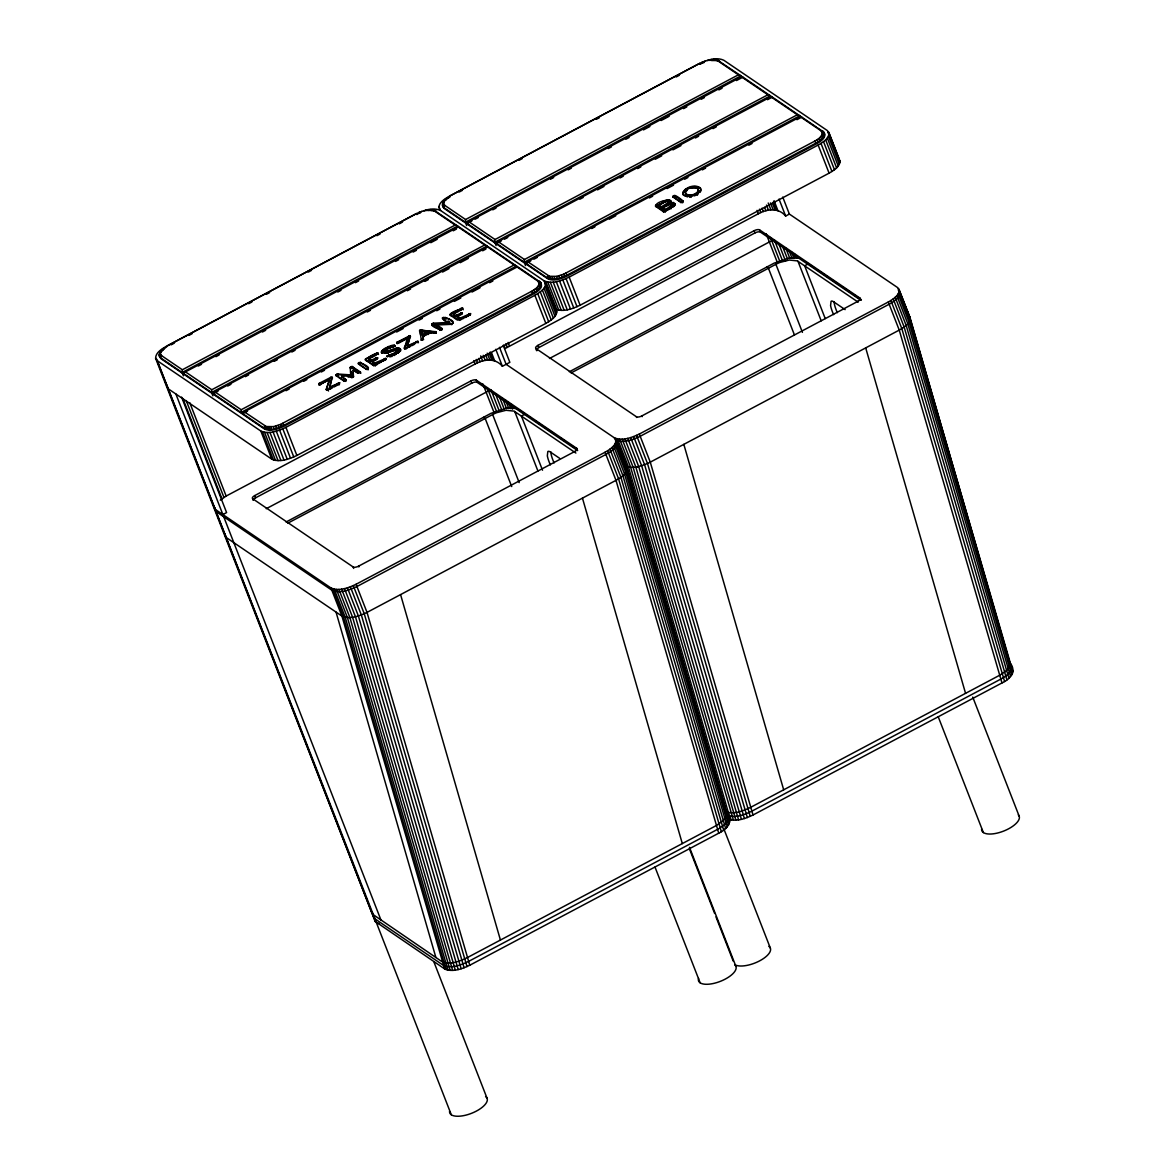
<?xml version="1.0" encoding="UTF-8"?>
<svg xmlns="http://www.w3.org/2000/svg" width="1175" height="1175" viewBox="0 0 1175 1175"><rect width="100%" height="100%" fill="white"/><g stroke="black" fill="none" stroke-linecap="round" stroke-linejoin="round"><path stroke-width="1.5" d="M729.66 822.133L726.062 812.248C734.228 821.222 727.09 829.286 718.733 833.192L469.78 965.233C462.216 968.773 452.83 972.562 444.664 968.92L375.192 921.42L155.599 358.316C155.658 352.338 161.988 348.96 166.468 346.214L415.436 214.158C423.044 210.678 432.356 206.815 440.537 210.472L544.069 280.796C552.235 284.423 561.606 280.649 569.17 277.109L818.138 145.054C822.662 142.542 832.664 136.388 827.317 130.557L723.785 60.233C715.604 56.576 706.293 60.439 698.684 63.92L449.717 195.975M166.556 384.901L168.245 388.822L271.777 459.146C279.944 462.774 289.314 458.984 296.878 455.459L545.846 323.404C550.326 320.657 556.656 317.279 556.715 311.302L544.069 280.796M213.571 505.456L215.245 509.377L330.968 587.97C339.134 591.613 348.505 587.823 356.069 584.283L605.037 452.243C609.561 449.746 619.577 443.562 614.217 437.732L506.117 364.309L499.492 347.33M214.438 507.673L216.112 511.595L331.835 590.188C339.986 593.83 349.372 590.041 356.936 586.516L605.903 454.461C610.368 451.714 618.696 447.264 616.111 440.919M374.634 918.571L375.192 921.42M421.296 340.177L419.945 330.087L435.881 331.732L434.324 332.848L429.33 332.613L423.206 335.888L423.162 337.24M419.666 331.291L421.619 330.248L436.043 332.246L435.396 333.157M699.977 64.052L699.874 63.244L451.273 195.285C446.397 197.65 435 204.053 440.537 210.472M545.758 283.19C545.699 289.182 539.369 292.56 534.889 295.292L285.922 427.347C278.358 430.887 268.987 434.662 260.821 431.034L157.288 360.71L155.599 358.316M556.715 311.302L555.026 308.907C563.192 312.535 572.563 308.746 580.127 305.221L829.095 173.166C833.574 170.419 839.905 167.041 839.963 161.063L829.007 132.951M183.432 375.824L182.125 372.504L160.637 357.905L159.33 356.04L159.785 353.528A1.748 1.454 26.3 0 1 160.799 351.751L168.025 345.523L416.626 213.483L416.802 214.526L418.021 213.938M182.345 369.758L182.125 372.504L457.809 225.982L455.166 225.057L182.345 369.758L161.577 355.658L160.388 353.969L160.799 351.751M466.681 225.585L465.373 222.266L443.886 207.667L442.578 205.801L443.034 203.29A1.748 1.454 26.3 0 1 444.047 201.512L449.232 196.475L448.365 197.973M465.594 219.519L465.373 222.266L741.058 75.743L738.414 74.818L465.594 219.519L444.826 205.419L443.636 203.73L444.047 201.512M244.327 411.867L266.27 426.54L273.613 426.598L280.414 424.454L531.467 291.385C534.552 289.77 541.734 285.231 537.9 281.266A1.748 1.542 -51.2 0 1 540.001 281.971C544.201 286.45 536.211 291.488 532.804 293.309L283.836 425.365C277.917 428.111 270.603 431.093 264.213 428.258L242.726 413.659L242.858 412.645L517.602 266.725L540.001 281.971M527.575 261.614L549.518 276.301L556.862 276.36L563.662 274.216L814.716 141.147C817.8 139.531 825.026 134.934 821.163 131.027A1.748 1.542 -51.1 0 1 823.264 131.732C827.553 136.124 819.474 141.235 816.052 143.071L567.084 275.112C561.165 277.873 553.851 280.854 547.462 278.02L525.974 263.42L526.106 262.407L800.851 116.487L816.537 127.164M423.059 337.005L424.41 335.918M683.057 193.802L683.086 192.759C686.494 187.457 695.233 184.519 700.594 188.485L700.932 189.851M338.943 383.197L329.573 387.912L332.217 377.322L331.526 376.984L319.248 383.314L319.057 384.959M407.27 345.773L417.977 341.367L404.817 348.417L407.255 338.077L397.87 342.777L396.695 342.395L410.016 335.609L407.27 345.773C408.812 349.577 418.212 338.606 417.742 342.557M407.607 346.522L408.239 343.893M318.763 384.21L329.294 379.496L326.356 389.454L327.047 389.792L339.942 382.756L329.235 387.163M328.148 390.085C321.862 392.421 334.86 375.31 326.694 381.273M405.904 348.813C400.396 350.356 411.397 337.71 406.8 338.797M671.219 202.864L669.618 199.926C665.549 200.103 655.209 202.012 655.694 206.609M675.038 205.317L673.51 202.57L670.308 202.688L670.837 204.039M702.209 62.304L702.4 62.877M668.942 203.392L668.619 201.748L665.946 201.219L658.587 204.803L658.676 206.154M672.937 206.227L672.541 204.406L669.867 203.877L662.509 207.461L662.597 208.827M672.526 204.744C673.393 208.401 662.406 212.851 662.979 207.637M698.508 191.422L698.053 188.955C694.263 185.9 687.727 187.677 685.26 191.628L685.715 194.11C689.505 197.165 696.041 195.373 698.508 191.422L698.053 188.955M436.997 328.251L432.077 324.594L448.938 323.272C429.257 311.698 460.718 320.848 451.391 323.742L436.189 324.271L435.998 325.358M435.69 324.579C455.21 334.669 424.263 326.165 433.531 323.198L449.217 322.376M436.586 326.87L436.821 327.443M683.16 201.63L675.14 196.005L672.996 196.93L681.015 202.555L682.998 201.88L682.837 200.778C681.794 199.941 672.643 191.892 673.158 197.371M685.26 191.628L685.187 192.45M275.861 426.07L276.301 428.346M559.109 275.831L559.55 278.108M387.236 356.627L390.027 355.393A3.554 1.454 -21.3 0 0 391.583 354.982L392.582 354.615A3.554 1.454 -21.3 0 0 393.61 354.16L397.165 352.015A3.554 1.454 -21.3 0 0 398.031 351.149A2.365 0.969 -21.3 0 0 397.958 350.37L397.767 350.238A2.365 0.969 -21.3 0 0 397.135 350.062L396.636 350.032M341.837 377.116L342.087 375.941L352.97 376.191L353.308 369.963L358.346 373.092L360.402 372.005L351.868 366.424L350.238 367.305L350.738 375.721L337.812 374.605L336.094 375.545L337.152 376.441M426.055 332.363C432.4 331.938 418.726 339.457 422.119 331.82C434.633 332.114 422.266 331.658 422.956 335.697M662.45 208.401L663.053 207.843M353.455 376.499L353.234 372.945M273.613 426.598L273.76 428.948M614.217 437.732C622.383 441.374 631.753 437.585 639.317 434.045L888.285 302.004C892.809 299.507 902.826 293.324 897.465 287.493L789.365 214.07L782.756 197.092M899.095 289.608L910.052 317.72C910.405 323.83 903.737 327.34 899.242 330.102L650.274 462.157C642.71 465.697 633.34 469.486 625.173 465.843L618.858 449.658M729.543 820.796L727.913 818.681C736.079 822.324 745.464 818.534 753.028 814.995L1001.981 682.954C1011.043 678.959 1017.77 669.75 1008.282 661.055M350.209 367.437L350.576 368.392M350.429 368.01L352.573 367.055L360.284 373.033M341.543 376.367L346.111 379.731L343.923 380.597L335.859 375.045L337.592 374.017L350.752 374.884L351.34 376.397M369.288 360.96L368.656 358.448L377.895 352.941L365.498 358.918L365.587 360.299L368.509 362.164M358.228 363.486L366.042 368.803L368.23 368.039L360.373 362.355L358.434 362.855L358.522 364.235M373.062 363.53L371.77 360.123L376.47 357.655L377.718 357.817L372.196 361.268L374.428 363.148L385.914 358.478L373.9 365.043L365.293 359.55M381.787 353.117A3.554 1.454 -21.3 0 1 381.787 352.059L382.183 351.457A3.554 1.454 -21.3 0 1 383.021 350.591L384.46 349.518A3.554 1.454 -21.3 0 1 385.356 348.946L387.956 347.58A3.554 1.454 -21.3 0 1 388.984 347.11L390.952 346.39A3.554 1.454 -21.3 0 1 392.45 345.993L394.771 345.362L392.215 345.421A3.554 1.454 -21.3 0 0 390.732 345.803L388.763 346.537A3.554 1.454 -21.3 0 0 387.721 346.992L385.121 348.373A3.554 1.454 -21.3 0 0 384.225 348.931L382.8 350.018A3.554 1.454 -21.3 0 0 381.963 350.87L381.567 351.487A3.554 1.454 -21.3 0 0 381.669 352.632L381.875 353.043M329.837 386.516L332.011 377.557L318.998 384.798M408.606 342.659L409.355 340.207M409.722 338.973L410.251 336.197L396.871 343.1L398.516 343.188M392.465 347.168L394.962 345.861L392.244 346.581A4.729 1.953 -21.3 0 0 390.144 347.124L389.601 347.33A4.729 1.953 -21.3 0 0 388.235 347.932L386.634 348.784A4.729 1.953 -21.3 0 0 385.459 349.518L385.033 349.842A4.729 1.953 -21.3 0 0 383.887 351.002L385.797 351.648L392.083 349.533A23.662 9.738 -21.3 0 1 394.976 348.549L396.636 348.182A4.729 1.953 -21.3 0 1 397.87 348.123L398.619 348.167A3.554 1.454 -21.3 0 1 399.559 348.417L400.484 349.739M160.153 354.351L159.697 356.862L161.019 358.742L264.537 429.051C270.94 431.901 278.269 428.934 284.188 426.173L533.156 294.117C536.696 292.164 544.524 287.332 540.338 282.778L457.824 226.716M443.401 204.112L442.946 206.624L444.268 208.504L547.8 278.813C554.189 281.662 561.518 278.695 567.437 275.934L816.405 143.879C819.944 141.925 827.773 137.093 823.587 132.525L717.646 60.718L713.254 59.675L707.203 60.527M556.862 276.36L557.009 278.71M441.888 329.558L435.954 325.049L451.832 324.3M487.361 246.207L458.749 226.746L183.99 372.666L183.858 373.679L211.559 392.494L487.228 245.972L484.599 245.046L211.779 389.748L211.412 391.936L212.851 395.828M241.213 409.737L240.993 412.484L516.662 265.961L514.018 265.036L241.213 409.737L214.893 391.863L213.424 392.656L213.292 393.669L240.993 412.484M770.609 95.968L741.998 76.507L467.239 222.413L467.107 223.441L494.807 242.256L770.477 95.733L767.848 94.808L495.028 239.509L494.66 241.697L496.1 245.575M800.028 115.958L771.432 96.497L496.673 242.417L496.54 243.431L524.241 262.245L799.911 115.723L797.282 114.797L524.461 259.499L524.094 261.687L525.533 265.579M381.728 352.676L381.669 352.632A4.729 1.953 -21.3 0 0 382.977 353.014L383.505 353.043A4.729 1.953 -21.3 0 0 384.783 352.985L384.959 352.955A4.729 1.953 -21.3 0 0 386.399 352.618L396.9 349.489A2.365 0.969 -21.3 0 1 397.532 349.651L397.738 349.783A2.365 0.969 -21.3 0 1 397.811 350.547A3.554 1.454 -21.3 0 1 396.944 351.442L393.39 353.572A3.554 1.454 -21.3 0 1 392.362 354.027L391.363 354.395A3.554 1.454 -21.3 0 1 389.806 354.806L387.016 356.054L389.292 356.054A4.729 1.953 -21.3 0 0 391.319 355.511L392.847 354.953A4.729 1.953 -21.3 0 0 394.198 354.351L396.489 353.132A4.729 1.953 -21.3 0 0 397.649 352.397L398.766 351.575A4.729 1.953 -21.3 0 0 399.911 350.414L400.205 349.944A3.554 1.454 -21.3 0 0 400.102 348.784M658.382 205.405L661.481 206.771L668.575 202.423M662.303 208.063L665.403 209.444L672.497 205.096M668.002 201.748L668.854 202.32C668.663 205.772 658.646 210.163 659.058 204.964M685.48 192.215L687.169 190.188M425.879 210.325L429.301 210.575A1.748 0.896 84.2 0 0 428.038 210.002L424.043 210.912M709.127 60.087L710.038 60.468M385.679 350.106L385.253 350.429A4.729 1.953 -21.3 0 0 384.122 351.575L384.078 352.089A2.365 0.969 -21.3 0 0 384.724 352.265L392.303 350.106A23.662 9.738 -21.3 0 1 395.211 349.137A4.729 1.953 -21.3 0 1 396.695 348.799L396.856 348.769A4.729 1.953 -21.3 0 1 398.09 348.696L398.839 348.74A3.554 1.454 -21.3 0 1 399.794 349.004L400.337 349.372A3.554 1.454 -21.3 0 1 400.44 350.517L400.293 350.752M686.376 195.799L685.48 193.522C689.284 196.578 695.806 194.8 698.288 190.835M699.889 192.48L700.902 190.879M159.785 353.528L160.446 352.485M443.034 203.29L443.709 202.247M449.393 323.066C435.602 316.721 449.614 315.796 453.256 323.184M670.308 202.688L670.837 201.909M655.386 205.845L663.86 211.25L674.744 204.553M660.791 207.446L662.024 206.991M664.712 210.105L665.946 209.649M160.667 352.133L161.651 351.061M658.543 205.919L660.938 204.215M368.216 368.877L365.293 368.715M385.826 359.535L382.859 361.151M683.174 194.565C688.535 198.546 697.26 195.579 700.667 190.306L700.373 187.912C695.012 183.946 686.273 186.884 682.866 192.171L683.395 195.153L687.537 196.886M220.283 500.183L226.158 496.056L475.126 364C483.703 359.168 495.321 357.655 502.386 366.292L509.847 362.341L503.223 345.362M162.796 349.974L161.974 350.693A1.748 1.131 45.9 0 1 162.737 349.225M163.222 349.621L163.633 349.254A1.748 0.925 52.3 0 1 164.221 347.962M446.045 199.735L445.222 200.455A1.748 1.146 45.9 0 1 445.986 198.986M672.643 207.329L673.789 206.477M674.068 206.257L675.023 204.039L670.543 203.275L671.131 201.38L668.002 200.411L655.533 206.183L663.581 211.823L667.664 210.105M397.87 352.985L398.986 352.147M377.748 354.277C378.482 351.031 366.145 358.008 365.528 360.137M470.529 314.606L464.947 317.617M789.365 214.07L785.649 216.053C778.584 207.417 766.952 208.93 758.374 213.762L505.206 348.505L503.869 345.098M453.447 314.915L453.359 313.534L462.597 308.012L450.539 313.769L450.289 315.37M453.153 314.166L455.621 315.473L462.245 312.697L456.899 316.339L459.763 318.293L470.617 313.549L458.603 320.114L450.01 314.621M672.864 196.607L680.692 201.924L682.837 200.778M453.917 313.887C453.212 318.44 460.424 313.945 462.377 313.226M346.037 380.582L344.216 381.214L338.15 377.116M448.865 197.635L449.981 196.989M171.08 344.863L174.311 343.144M188.867 335.418L192.098 333.715M248.674 303.693L251.905 301.99M266.461 294.264L269.692 292.546M308.291 272.086L311.478 270.382M376.911 235.676L380.098 233.987M399.25 223.838L402.438 222.134M459.175 192.039L462.407 190.335M518.998 160.314L522.229 158.596M596.327 119.307L599.514 117.603M676.124 76.977L679.312 75.288M198.296 366.027L201.498 364.323M215.921 356.671L219.137 354.968M262.422 332.011L265.638 330.307M337.798 292.032L341 290.328M355.423 282.676L358.639 280.972M395.52 261.408L398.722 259.719M413.159 252.052L416.361 250.363M430.799 242.696L437.203 239.303M453.242 230.799L456.443 229.096M467.107 223.441L471.924 220.885M475.126 219.182L478.328 217.493M492.766 209.826L495.968 208.137M550.488 179.217L553.689 177.513M568.127 169.861L571.329 168.157M608.209 148.593L611.426 146.89M625.849 139.237L629.066 137.534M643.489 129.882L649.907 126.489M661.128 120.526L669.148 116.281M683.571 108.629L686.788 106.925M701.211 99.273L704.427 97.569M718.85 89.917L722.067 88.213M736.49 80.561L742.908 77.153M214.893 391.863L488.168 246.735L516.78 266.196M213.292 393.669L218.095 391.113M227.715 386.017L230.932 384.313M245.355 376.661L248.571 374.957M274.216 361.357L277.432 359.653M291.855 352.001L295.072 350.297M367.217 312.021L370.433 310.317M407.314 290.754L410.516 289.065M424.953 281.398L428.155 279.709M442.578 272.042L448.997 268.649M460.218 262.686L468.238 258.441M482.675 250.789L485.877 249.085M496.54 243.431L501.343 240.875M504.56 239.171L507.762 237.482M579.921 199.207L583.123 197.503M597.561 189.851L603.965 186.443M620.003 177.939L623.22 176.235M637.643 168.583L640.845 166.879M655.283 159.227L661.701 155.834M672.923 149.871L680.942 145.627M695.365 137.974L698.582 136.271M713.005 128.618L716.221 126.915M767.525 99.699L772.342 97.143M242.726 413.659L247.528 411.103M286.01 390.702L289.226 388.998M303.649 381.346L306.851 379.643M321.289 371.99L324.491 370.287M396.651 332.011L403.069 328.603M419.108 320.099L422.31 318.41M436.733 310.743L439.949 309.054M454.373 301.387L460.791 297.995M472.012 292.032L480.032 287.787M489.652 282.676L492.854 280.987M525.974 263.42L530.777 260.865M533.993 259.161L537.195 257.472M591.715 228.552L594.917 226.848M609.355 219.196L615.759 215.789M649.437 197.929L652.639 196.225M667.077 188.573L673.495 185.18M684.717 179.217L687.918 177.513M702.356 169.861L705.558 168.157M748.857 145.201L752.059 143.497M796.958 119.688L801.761 117.133M321.509 384.034L319.85 384.827L319.248 383.314M322.552 383.476L323.58 382.933M324.623 382.374L325.666 381.831M370.257 358.257C365.777 362.399 376.499 360.226 377.777 358.199M371.315 357.714L376.529 354.938M386.854 349.372L388.455 348.52M399.544 342.645L403.686 340.442M404.729 339.883L405.772 339.34M454.975 313.328L456.018 312.785M457.06 312.227L459.146 311.125M460.189 310.567L461.232 310.009M661.54 203.892L663.346 202.937M374.076 360.813C369.905 366.908 384.445 360.813 385.988 358.874M375.148 360.24L376.764 359.388M458.779 315.884C454.402 321.774 469.457 316.369 470.587 313.887M459.308 315.605L460.923 314.738M663.655 207.52L665.461 206.565M666.063 206.242L667.87 205.287M424.909 335.536L429.418 333.274M329.573 389.322L332.422 387.809M333.847 387.06L339.531 384.049M352.999 376.896L348.094 377.102M395.285 354.468L394.418 354.923A4.729 1.953 -21.3 0 1 393.419 355.393M395.564 354.321L396.43 353.866M406.183 348.696L407.607 347.932M409.032 347.183L410.457 346.434M411.882 345.67L414.716 344.157M376.294 364.632L381.552 361.856M459.689 320.408L460.997 319.703M462.318 319.012L463.626 318.308M668.546 209.635L671.189 208.225M694.572 195.843L698.317 193.846M253.301 500.242L252.713 498.758A4.348 1.792 -21.3 0 1 254.711 495.6L470.881 380.95A4.362 1.792 -21.3 0 1 476.33 380.157L576.749 448.351L577.615 450.568L477.197 382.374L476.345 380.157M860.864 300.33L760.46 232.136A4.362 1.792 -21.3 0 0 754.996 232.929L538.826 347.58A4.348 1.792 -21.3 0 0 536.828 350.738L535.976 348.52A4.348 1.792 -21.3 0 1 537.959 345.362L754.13 230.711A4.362 1.792 -21.3 0 1 759.593 229.903L859.997 298.112L860.57 299.596M222.868 514.547L226.599 512.579L181.582 397.106M253.242 500.007A4.348 1.792 -21.3 0 1 255.577 497.833L471.748 383.168A4.362 1.792 -21.3 0 1 477.197 382.374M266.226 508.716L488.506 390.937L491.047 389.924L499.037 410.428M549.474 358.478L771.755 240.699M286.068 522.008L490.915 413.365L506.616 408.092L516.31 408.459M569.317 371.77L774.163 263.127L789.864 257.854L799.558 258.221M287.802 523.183L492.648 414.54A16.905 6.962 -21.3 0 1 496.746 412.66L506.028 410.281L514.048 411.118L575.882 453.051M571.05 372.945L775.897 264.302A16.905 6.962 -21.3 0 1 779.994 262.422L789.292 260.042L797.311 260.879L857.632 301.784M252.713 498.758L353.132 566.967A4.348 1.792 -21.3 0 0 358.581 566.159L574.751 451.508A4.362 1.792 -21.3 0 0 576.749 448.351M535.976 348.52L636.38 416.728A4.348 1.792 -21.3 0 0 641.844 415.921L858 301.27A4.362 1.792 -21.3 0 0 859.997 298.112M700.065 64.272L701.269 63.7M441.095 330.131L437.981 328.912M374.987 365.337L373.503 365.543M406.579 338.209L406.873 338.958M371.77 360.123L368.451 359.095M702.488 63.112L704.383 62.348M420.503 212.837L419.225 213.351L419.078 212.469M701.783 62.422L705.029 61.144M418.535 212.66L421.781 211.382M665.608 201.997L663.713 202.041M668.428 205.082L670.44 204.406M391.936 355.952L391.554 356.098A4.729 1.953 -21.3 0 1 389.762 356.598M390.364 347.712L389.821 347.903A4.729 1.953 -21.3 0 0 388.793 348.343M389.527 352.221L387.001 353.088M390.232 351.971L391.657 351.442M429.727 333.127L431.533 333.098M696.334 187.78L689.681 188.162M393.787 350.664L395.505 350.165M421.84 340.177L423.382 339.267L422.838 336.417M624.865 438.892L635.822 467.004L638.686 466.475L741.425 819.313M711.345 60.513L717.572 60.557M428.023 210.002L433.222 210.384A1.748 1.425 -71 0 1 435.161 211.001L457.927 226.217M430.417 210.516L434.735 210.898M671.645 204.406L672.776 204.993M430.3 332.393L430.74 333.23M343.555 376.646L341.749 376.837L346.302 380.024M725.034 811.293C733.2 814.936 742.571 811.132 750.135 807.607L999.102 675.552C1003.597 672.79 1010.265 669.28 1009.913 663.17L910.052 317.72L898.493 288.448M432.606 332.569L436.38 333.127M616.537 440.684C624.571 442.828 632.987 439.773 640.184 436.278L889.152 304.222C893.676 301.725 903.692 295.542 898.332 289.711L900.226 294.572M615.671 438.466L626.627 466.578L726.488 812.028L728.338 812.513L731.217 819.915M816.757 139.957L818.285 141.764M533.509 290.196L535.036 292.002M408.136 340.324L407.373 338.165M718.41 60.762L741.175 75.978M433.222 210.384L434.397 210.957A1.748 1.513 -60.1 0 1 436.439 211.618M817.888 128.075L823.249 131.732M806.065 262.26L808.371 263.817L804.655 265.8L825.217 318.557M809.883 264.845L814.437 267.929M817.462 269.986L829.565 278.211M832.59 280.267L838.642 284.379M843.195 287.464L850.759 292.604M853.784 294.661L861.348 299.801M845.148 309.627L833.618 301.784A17.346 4.303 62.1 0 0 831.078 301.27L830.578 305.603A17.346 4.303 62.1 0 0 832.458 311.874A17.478 4.333 62.1 0 0 833.618 314.636M766.702 267.077L768.435 268.252L794.432 334.934M663.199 210.34L664.227 211.045M468.722 221.634L495.028 239.509M498.141 241.624L524.461 259.499M434.397 210.957L455.166 225.057M452.228 316.56C443.974 313.02 465.77 307.63 462.054 308.878M453.227 317.235L457.207 319.938M448.042 320.863L449.996 322.2M439.553 328.882L441.036 329.881M518.204 409.355L525.122 414.055L521.406 416.038L542.527 470.22M526.635 415.083L529.661 417.14M534.214 420.224L541.778 425.365M544.803 427.421L553.88 433.59M559.932 437.702L565.998 441.815M570.536 444.899L576.587 449.012M396.739 342.777L397.179 343.776M559.594 458.294L550.355 452.022A17.346 4.303 62.1 0 0 547.814 451.538L547.33 455.841A17.346 4.303 62.1 0 0 549.21 462.113A17.478 4.333 62.1 0 0 550.37 464.874M483.454 417.316L485.187 418.491L511.727 486.567M377.836 352.897L378.482 354.453M369.508 362.84L372.504 364.867M368.421 368.245C369.303 366.057 356.201 360.123 359.433 364.735M360.417 365.396L364.323 368.054M354.439 370.933L357.832 373.239M343.555 379.393L344.686 380.157M185.459 371.873L211.779 389.748M814.716 141.147L816.052 143.071M531.467 291.385L532.804 293.309M1011.161 668.443L1012.791 670.558M625.173 465.843L626.789 467.958L726.649 813.408M565.88 273.129L567.084 275.112M282.632 423.367L283.836 425.365M838.274 158.654L839.963 161.063M360.328 371.887L360.857 373.224M563.662 274.216L564.661 276.287M280.414 424.454L281.412 426.525M1009.325 662.01L1009.913 663.17M373.195 916.397L374.884 918.806L443.225 965.233C451.391 968.876 460.762 965.072 468.326 961.547L717.293 829.491C721.832 826.994 731.834 820.811 726.473 814.98C734.639 818.623 744.025 814.833 751.589 811.308L1000.542 679.253C1005.08 676.756 1015.082 670.572 1009.722 664.742L1010.691 667.209M899.213 290.945L910.17 319.042M902.752 301.035L909.465 316.56L1012.909 671.894M898.875 292.413L909.832 320.511L1012.571 673.363M898.082 293.985L909.039 322.097L1011.778 674.935M896.848 295.615L907.805 323.727L1010.544 676.565M895.203 297.275L906.16 325.387L1008.899 678.225M828.434 131.629L839.391 159.741M893.191 298.92L904.148 327.032L1006.902 679.87M827.964 132.202L839.963 162.591M828.419 136.153L839.376 164.265M827.288 137.945L838.245 166.057M890.87 300.506L901.827 328.618L1004.566 681.456M825.643 139.781L836.6 167.893M888.285 302.004L899.242 330.102L1001.981 682.954M823.513 141.617L834.47 169.729M820.987 143.394L831.944 171.506M818.138 145.054L829.095 173.166M858 301.27L858.293 302.004M779.025 199.074L785.649 216.053M972.738 697.083L1019.18 816.214M797.972 261.261L821.193 320.819M774.046 200.69L778.026 210.868M794.976 254.358L796.312 257.78M773.429 201.762L776.734 210.252M793.698 253.727L795.02 257.149M772.43 203.069L775.089 209.855M791.377 251.626L794.036 258.471M770.462 202.922L773.106 209.708M789.394 251.479L792.067 258.324M768.23 203.025L770.873 209.826M785.84 248.175L789.835 258.427M766.467 205.082L768.465 210.178M782.741 246.823L787.412 258.779M764.602 207.373L765.924 210.766M778.878 244.003L785.532 261.085M762.017 208.181L763.339 211.573M774.296 239.685L782.286 260.189M759.476 209.194L760.798 212.587M770.492 237.453L779.745 261.202M757.053 210.369L758.374 213.762M766.173 233.781L777.321 262.363M775.897 264.302L802.437 332.363M759.593 229.903L760.46 232.136M754.13 230.711L754.996 232.929M938.252 716.838L983.372 832.561M698.347 190.027L699.228 192.289M696.599 192.862L697.48 195.138M690.312 195.065L691.194 197.341M688.947 195.006L689.828 197.282M685.422 189.204L686.303 191.481M682.293 201.63L682.616 202.834M680.692 201.924L680.986 202.673M675.023 195.476L675.61 196.989M673.539 195.682L673.98 196.827M673.407 195.755L673.848 196.886M674.803 203.451L675.096 204.2M673.51 202.57L673.892 203.539M674.127 205.463L674.421 206.213M671.674 202.482L672.262 203.995M672.541 204.406L673.29 206.301M670.896 200.808L671.278 201.762M671.703 203.833L672.085 204.788M672.247 205.493L672.688 206.638M669.618 199.926L670.279 201.645M669.867 203.877L670.235 204.847M667.767 199.823L668.443 201.542M668.619 201.748L669.001 202.702M670.617 206.712L671.351 208.607M667.782 201.175L668.149 202.129M668.325 202.834L668.692 203.789M666.21 200.073L666.798 201.586M667.65 204.7L668.017 205.669M666.68 204.053L667.062 205.008M663.097 201.233L663.669 202.717M665.799 209.267L666.387 210.78M664.389 209.488L664.977 211.001M664.668 210.986L665.197 212.322M662.832 207.255L663.126 208.019M661.877 206.609L662.171 207.358M663.258 211.192L663.552 211.955M660.467 206.815L661.055 208.328M658.911 204.597L659.204 205.346M655.914 205.037L656.428 206.374M641.844 415.921L642.123 416.655M636.38 416.728L636.674 417.463M639.317 434.045L650.274 462.157L753.028 814.995M636.542 435.411L647.498 463.508L750.238 816.361M633.633 436.601L644.59 464.698L747.344 817.55M569.17 277.109L580.127 305.221M630.667 437.585L641.623 465.697L744.377 818.534M566.071 278.607L577.028 306.719M627.729 438.363L638.686 466.475M562.825 279.9L573.782 307.997M622.177 439.186L633.134 467.283L735.873 820.121M559.535 280.928L570.492 309.04M619.695 439.2L630.652 467.312L733.406 820.15M556.289 281.692L567.246 309.789M617.521 438.965L628.478 467.062L728.338 812.513M615.832 439.847L626.789 467.958C627.156 474.068 620.488 477.579 615.994 480.34L367.026 612.395C359.462 615.935 350.091 619.724 341.925 616.082L226.202 537.489L224.528 533.553L372.313 914.033L441.785 961.532C449.952 965.174 459.322 961.385 466.886 957.845L715.854 825.79L722.772 821.075L726.444 816.199L626.202 466.798L615.245 438.701M615.964 441.183L626.921 469.295L626.789 467.958M553.19 282.147L564.147 310.244M615.627 442.652L626.583 470.764L729.322 823.602M614.819 444.223L625.776 472.335L728.529 825.173M550.341 282.279L561.298 310.391M613.585 445.854L624.542 473.966L727.296 826.803M547.829 282.103L558.786 310.2M611.955 447.513L622.912 475.625L725.651 828.463M545.714 281.603L556.671 309.701M545.185 281.868L556.142 309.98M544.715 282.455L556.715 312.829M609.942 449.158L620.899 477.27L723.638 830.108M545.171 286.406L556.127 314.503M544.04 288.183L554.997 316.295M607.622 450.745L618.579 478.857L721.318 831.694M542.395 290.019L553.352 318.131M605.037 452.243L615.994 480.34L718.733 833.192M540.265 291.855L551.222 319.967M537.739 293.632L548.696 321.744M534.889 295.292L545.846 323.404M738.576 819.842L635.822 467.004M726.488 812.028L729.367 819.416M537.959 345.362L538.826 347.58M723.932 829.065L770.374 948.181M574.751 451.508L575.045 452.243M508.085 342.41L509.407 345.817M505.852 343.717L507.174 347.11M495.777 349.313L502.386 366.292M689.49 847.322L735.932 966.452M689.431 848.82L714.65 913.474M715.972 916.882L733.229 961.135M438.863 206.55L440.14 209.855M514.723 411.5L537.944 471.058M491.458 352.618L494.778 361.122M511.727 404.597L513.064 408.019M490.181 352.001L493.485 360.49M510.449 403.965L512.447 409.091M489.182 353.308L491.84 360.093M508.114 401.865L510.787 408.709M487.214 353.161L489.857 359.947M505.485 400.014L508.819 408.562M469.971 314.254L470.264 315.003M485.642 354.968L487.625 360.064M502.577 398.413L506.587 408.665M468.972 313.578L469.501 314.9M483.219 355.32L485.202 360.417M499.492 397.062L504.163 409.018M462.539 307.982L463.258 309.73M480.678 355.907L482.675 361.004M495.63 394.242L501.622 409.62M461.055 308.188L461.643 309.701M461.775 313.593L462.069 314.342M478.768 358.419L480.09 361.812M460.776 312.902L461.349 314.415M460.615 318.014L461.143 319.336M476.228 359.433L477.549 362.825M487.243 387.691L496.496 411.441M459.131 318.219L459.425 318.983M457.472 315.869L457.765 316.618M456.473 315.194L457.222 317.485M473.804 360.608L475.126 364M482.925 384.019L494.073 412.601M454.989 315.414L455.283 316.163M453.697 313.314L454.211 314.636M492.648 414.54L519.188 482.602M450.539 313.769L451.362 315.855M451.391 323.742L451.758 324.697M448.703 322.684L448.997 323.433M470.881 380.95L471.748 383.168M445.207 317.279L446.015 319.365M443.871 317.485L444.532 319.189M443.753 317.544L444.341 319.042M443.269 318.322L443.562 319.071M655.004 867.077L700.124 982.799M441.638 328.633L442.079 329.764M439.7 329.661L439.993 330.41M436.189 324.271L436.483 325.02M433.531 323.198L434.251 325.078M432.576 323.478L433.164 324.976M432.371 323.58L432.899 324.917M435.572 331.585L436.189 333.142M435.602 332.29L435.852 333.171M431.886 324.344L432.18 325.108M429.183 332.687L429.507 333.509M427.494 331.996L427.92 333.068M427.347 332.466L428.141 334.522M421.399 329.676L421.722 330.498M422.104 331.893L422.486 332.877M423.323 334.596L423.749 335.668M423.47 335.727L423.793 336.549M420.165 329.955L420.4 330.836M423.573 339.663L423.162 338.591L421.135 340.133M419.446 330.704L419.769 331.526M422.413 340.192L422.133 339.457L422.31 340.236M417.83 341.176L418.418 342.689M416.347 341.396L416.861 342.733M410.237 335.933L410.53 336.682M408.665 335.888L409.546 338.136M408.048 345.803L408.636 347.301M404.391 348.064L404.685 348.813M398.281 342.615L398.575 343.364M397.282 341.925L397.576 342.674M400.205 349.944L400.587 350.899M399.559 348.417L399.999 349.548M398.619 348.167L399.206 349.665M397.87 348.123L398.457 349.621M397.532 349.651L398.105 350.752M396.636 348.182L397.223 349.68M397.811 350.547L398.384 352.074M396.46 348.211L397.282 350.444M396.401 349.46L396.783 350.414M397.649 352.397L397.943 353.146M394.697 345.597L395.02 346.64M396.944 351.442L397.605 353.146M394.022 345.142L394.403 346.096M396.063 352.089L396.636 353.499M394.947 349.665L395.329 350.62M393.199 346.449L393.493 347.198M395.476 352.456L396.21 354.336M392.215 345.421L392.949 347.286M392.244 346.581L392.538 347.33M393.552 350.077L393.845 350.826M390.732 345.803L391.319 347.301M394.198 354.351L394.624 355.467M392.083 349.533L392.523 350.679M393.39 353.572L394.124 355.452M390.144 347.124L390.511 348.079M392.362 354.027L392.949 355.526M389.601 347.33L389.968 348.285M388.763 346.537L389.498 348.402M391.363 354.395L391.804 355.526M391.319 355.511L391.76 356.642M387.721 346.992L388.308 348.49M389.806 354.806L390.526 356.686M387.838 351.09L388.367 352.412M386.634 348.784L387.001 349.739M387.882 352.162L388.249 353.117M388.572 354.982L389.233 356.686M386.457 351.501L387.118 353.205M385.121 348.373L385.826 350.488M385.033 349.842L385.4 350.796M385.797 351.648L386.384 353.146M385.62 351.678L386.208 353.176M387.133 355.761L387.5 356.715M384.225 348.931L384.812 350.429M385.003 351.707L385.591 353.205M384.504 351.692L385.106 353.322M383.887 351.002L384.269 351.957M383.814 351.119L384.225 352.471M382.8 350.018L383.461 351.722M385.752 358.287L386.046 359.036M381.963 350.87L382.389 352.001M385.268 359.183L385.562 359.932M381.567 351.487L381.934 352.441M384.269 358.507L384.857 360.005M376.353 353.117L376.867 354.453M376.059 357.832L376.587 359.168M375.912 362.943L376.72 365.014M374.428 363.148L374.722 363.897M374.752 364.749L375.28 366.086M372.769 360.798L373.062 361.548M373.268 364.97L373.562 365.719M370.287 360.343L370.727 361.474M368.994 358.243L369.582 359.741M365.836 358.698L366.424 360.196M367.657 368.524L368.098 369.64M367.525 368.583L367.966 369.714M366.042 368.803L366.336 369.552M360.373 362.355L360.901 363.677M358.889 362.576L359.33 363.692L358.772 362.634M352.353 366.468L353.161 368.553M353.646 369.963L353.939 370.713M352.853 370.301L353.146 371.05M351.222 366.644L351.751 368.421M350.723 366.908L351.31 368.407M353.249 375.809L353.631 376.764M352.779 376.323L353.146 377.278M352.177 376.632L352.544 377.586M351.281 376.852L351.648 377.821M350.062 375.251L350.649 376.764M345.685 380.083L346.052 381.038M345.009 380.436L345.377 381.39M342.204 375.941L342.498 376.69M343.923 380.597L344.202 381.346M337.783 374.017L338.371 375.515M336.858 374.252L337.372 375.589M336.505 374.458L336.946 375.574M336.358 374.531L336.74 375.486M335.933 375.178L336.226 375.927M338.312 382.786L339.12 384.871M332.217 377.322L332.496 378.071M330.63 377.278L331.218 378.776M329.338 379.628L329.617 380.377M328.545 379.598L328.838 380.347M330.013 387.192L330.601 388.69M327.928 389.498L328.515 390.996M326.356 389.454L326.65 390.203M320.246 383.99L320.54 384.754M358.581 566.159L358.874 566.908M353.132 566.967L353.704 568.436M356.069 584.283L367.026 612.395L469.78 965.233M353.293 585.649L364.25 613.747L466.989 966.599M350.385 586.839L361.342 614.936L464.081 967.789M285.922 427.347L296.878 455.459M347.418 587.823L358.375 615.935L461.129 968.773M282.822 428.846L293.779 456.957M344.481 588.602L355.438 616.713L458.177 969.551M341.617 589.13L352.573 617.242L455.312 970.08M279.577 430.138L290.533 458.235M338.914 589.424L349.871 617.521L452.625 970.374M276.287 431.166L287.243 459.278M336.447 589.439L347.403 617.551L450.157 970.388M273.041 431.93L283.998 460.042M334.258 589.204L345.215 617.301L447.969 970.153M332.422 588.704L343.379 616.816L446.118 969.654M330.968 587.97L341.925 616.082L444.664 968.92M269.942 432.385L280.898 460.482M267.092 432.518L278.049 460.629M264.566 432.341L275.523 460.438M262.451 431.842L273.423 459.939M260.821 431.034L271.777 459.146M254.711 495.6L255.577 497.833M434.045 962.281L487.126 1098.419M189.748 402.658L226.158 496.056M186.193 400.572L223.926 497.348M182.889 398.56L221.943 498.743M175.868 393.992L381.053 920.275M157.288 360.71L451.303 1114.767M156.246 358.448L223.896 531.937M372.225 912.417L373.195 914.884M562.12 277.3L561.4 275.097M278.872 427.538L278.181 425.482M865.696 347.903L965.556 693.338M683.821 444.37L783.681 789.806M582.447 498.141L682.308 843.577M400.572 594.609L500.433 940.059M336.035 612.087L435.896 957.537M420.239 332.76L420.591 334.934M351.442 372.123L351.722 375.853M351.222 371.55L351.501 375.28M834.088 301.623L834.309 303.62A17.346 4.303 62.1 0 0 836.189 309.892A17.478 4.333 62.1 0 0 837.349 312.668M550.84 451.861L551.06 453.858A17.346 4.303 62.1 0 0 552.926 460.13A17.478 4.333 62.1 0 0 554.101 462.906M821.957 131.791A1.748 1.586 -35.1 0 1 824.13 132.569M822.353 132.716A1.748 1.586 -11 0 1 824.571 133.597M822.338 133.759A1.748 1.542 10.4 0 1 824.571 134.787M821.942 134.934A1.748 1.454 26.3 0 1 824.116 136.109M821.149 136.168A1.748 1.307 37.6 0 1 823.22 137.504M820.003 137.446A1.748 1.131 45.8 0 1 821.927 138.944M818.52 138.723A1.748 0.925 52.2 0 1 820.268 140.383M554.585 279.062A1.748 0.896 84.3 0 1 554.717 276.668M552.367 279.18A1.748 1.102 -89.6 0 1 552.735 276.771M550.385 279.033A1.748 1.292 -81.6 0 1 550.987 276.639M548.74 278.637A1.748 1.425 -70.9 0 1 549.518 276.301M547.462 278.02A1.748 1.513 -60.1 0 1 548.343 275.728M768.847 946.345A20.034 8.24 -21.3 0 1 760.431 960.43A20.034 8.24 -21.3 0 1 735.344 964.983M1018.299 814.892A20.034 8.24 -21.3 0 1 1003.362 831.195A20.034 8.24 -21.3 0 1 981.624 829.051M443.886 207.667A1.748 1.542 -51.1 0 1 444.826 205.419M443.019 206.829A1.748 1.586 -35.1 0 1 444.032 204.656M442.578 205.801A1.748 1.586 -11 0 1 443.636 203.73M442.578 204.612A1.748 1.542 10.4 0 1 443.651 202.673M446.882 199.016A1.748 0.925 52.2 0 1 447.469 197.723M711.286 59.763A1.748 0.896 84.3 0 1 712.549 60.336M713.254 59.675A1.748 1.102 -89.5 0 1 714.782 60.219M715.002 59.793A1.748 1.292 -81.7 0 1 716.75 60.366M717.646 60.718A1.748 1.513 -60.1 0 1 719.688 61.379M443.812 201.395A1.748 1.307 37.6 0 1 444.84 200.264M716.471 60.145A1.748 1.425 -71 0 1 718.292 60.527M538.708 282.029A1.748 1.586 -35.1 0 1 540.882 282.808M539.105 282.955A1.748 1.586 -11 0 1 541.322 283.836M539.09 284.012A1.748 1.542 10.5 0 1 541.308 285.026M538.693 285.173A1.748 1.454 26.4 0 1 540.852 286.348M537.9 286.421A1.748 1.307 37.6 0 1 539.971 287.743M536.755 287.684A1.748 1.146 45.8 0 1 538.679 289.182M535.271 288.962A1.748 0.925 52.2 0 1 537.019 290.622M271.337 429.301A1.748 0.896 84.3 0 1 271.454 426.907M269.104 429.418A1.748 1.102 -89.6 0 1 269.486 427.01M267.136 429.272A1.748 1.292 -81.6 0 1 267.738 426.892M265.491 428.875A1.748 1.425 -70.9 0 1 266.27 426.54M264.213 428.258A1.748 1.513 -60.1 0 1 265.095 425.967M400.043 351.134A4.729 1.953 -21.3 0 1 399.353 351.868M160.637 357.905A1.748 1.542 -51.1 0 1 161.577 355.658M159.756 357.068A1.748 1.586 -35.1 0 1 160.784 354.894M159.315 356.04A1.748 1.586 -11 0 1 160.388 353.969M159.33 354.85A1.748 1.542 10.5 0 1 160.402 352.911M430.006 209.914A1.748 1.102 -89.5 0 1 431.533 210.457M431.754 210.031A1.748 1.292 -81.7 0 1 433.502 210.604M160.593 351.898A1.748 1.307 37.6 0 1 161.592 350.502M735.051 965.13A20.034 8.24 -21.3 0 1 719.159 981.801A20.034 8.24 -21.3 0 1 698.552 978.349M379.187 923.609A20.034 8.24 -21.3 0 1 374.766 918.027M485.583 1096.583A20.034 8.24 -21.3 0 1 472.13 1113.078A20.034 8.24 -21.3 0 1 449.555 1111.271"/></g></svg>
